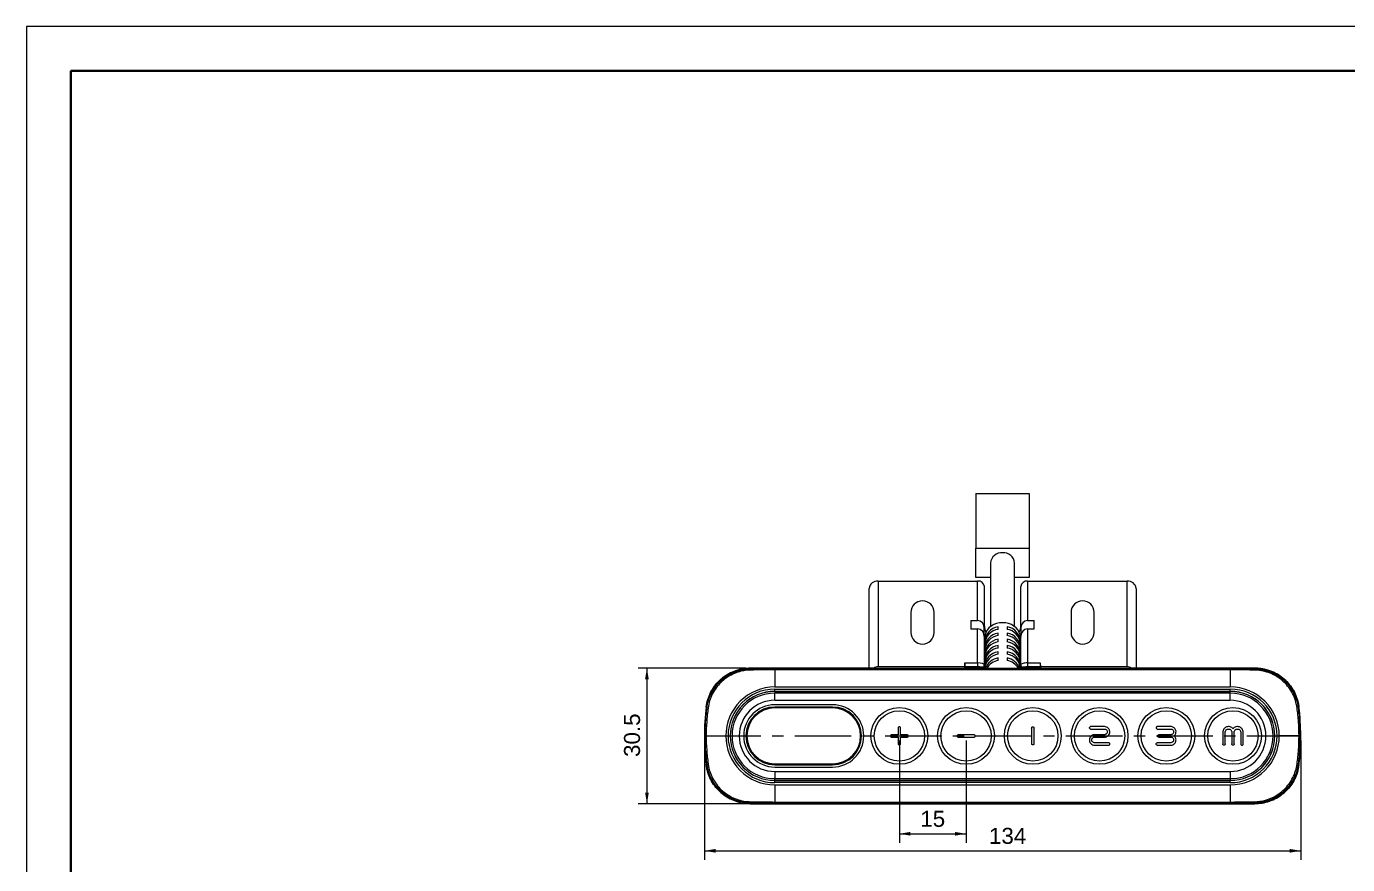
# Model space of a CAD drawing. Header units: millimetres. Extents: x -297 to 297, y -210 to 210.
# Drawn here: x -297 to 0, y 21.5 to 210 of the extents above; entities that cross this region are included whole.
import ezdxf

# ---------------------------------------------------------------- set-up
doc = ezdxf.new("R2010")
doc.units = ezdxf.units.MM
doc.linetypes.add('CENTERX2', pattern=[20.32, 12.7, -2.54, 2.54, -2.54])
doc.layers.get('0').update_dxf_attribs({"lineweight": 20})
doc.layers.add('粗实线层', color=7, linetype='Continuous', lineweight=35)
doc.layers.add('细实线层', color=7, linetype='Continuous', lineweight=18)
doc.styles.add('标准', font='')
doc.styles.get('标准').set_extended_font_data('arial')
doc.dimstyles.new('标准$0', dxfattribs={"dimscale": 1.5, "dimtxt": 2.4, "dimasz": 2.5, "dimexe": 2, "dimexo": 1, "dimgap": 1.5, "dimtad": 1, "dimdec": 1, "dimdsep": 46, "dimtxsty": '标准', "dimcen": 2.5, "dimdle": 5, "dimclre": 256, "dimclrt": 7, "dimadec": 0, "dimazin": 0, "dimtfac": 0.714286, "dimtdec": 1, "dimtmove": 0, "dimatfit": 3, "dimfxl": 0, "dimtolj": 1, "dimarcsym": 0})

# ---------------------------------------------------------------- blocks, each defined once
blk = doc.blocks.new('*X4')
at = {"linetype": 'Continuous'}
for points in [[(-144.58, 24.61), (-142.08, 25.03), (-142.08, 24.2)], [(-10.51, 24.61), (-13.01, 25.03), (-13.01, 24.2)]]:
    blk.add_hatch(color=0, dxfattribs=at).paths.add_polyline_path(points, flags=0)
for p, q in [((-144.58, 49.45), (-144.58, 22.61)), ((-10.51, 49.45), (-10.51, 22.61))]:
    blk.add_line(p, q, dxfattribs=at)
at = {"color": 0, "linetype": 'Continuous'}
blk.add_line((-144.58, 24.61), (-10.51, 24.61), dxfattribs=at)
at = {"color": 7, "insert": (-76.42, 27.95), "char_height": 3.6, "width": 15.1957, "attachment_point": 5, "style": '标准'}
blk.add_mtext('134', dxfattribs=at)
blk = doc.blocks.new('*X6')
at = {"linetype": 'Continuous'}
for points in [[(-157.51, 65.69), (-157.09, 63.19), (-157.92, 63.19)], [(-157.51, 35.21), (-157.09, 37.71), (-157.92, 37.71)]]:
    blk.add_hatch(color=0, dxfattribs=at).paths.add_polyline_path(points, flags=0)
for p, q in [((-135.27, 65.69), (-159.51, 65.69)), ((-135.27, 35.21), (-159.51, 35.21))]:
    blk.add_line(p, q, dxfattribs=at)
at = {"color": 0, "linetype": 'Continuous'}
blk.add_line((-157.51, 65.69), (-157.51, 35.21), dxfattribs=at)
at = {"color": 7, "insert": (-160.84, 50.61), "char_height": 3.6, "width": 18.7463, "attachment_point": 5, "rotation": 90, "style": '标准'}
blk.add_mtext('30.5', dxfattribs=at)
blk = doc.blocks.new('*X7')
at = {"linetype": 'Continuous'}
for points in [[(-100.76, 28.44), (-98.26, 28.86), (-98.26, 28.02)], [(-85.76, 28.44), (-88.26, 28.86), (-88.26, 28.02)]]:
    blk.add_hatch(color=0, dxfattribs=at).paths.add_polyline_path(points, flags=0)
for p, q in [((-100.76, 49.45), (-100.76, 26.44)), ((-85.76, 49.45), (-85.76, 26.44))]:
    blk.add_line(p, q, dxfattribs=at)
at = {"color": 0, "linetype": 'Continuous'}
blk.add_line((-100.76, 28.44), (-85.76, 28.44), dxfattribs=at)
at = {"color": 7, "insert": (-93.26, 31.78), "char_height": 3.6, "width": 9.6915, "attachment_point": 5, "style": '标准'}
blk.add_mtext('15', dxfattribs=at)
blk = doc.blocks.new('$CAXA_FRAME_13B17AC1$')
at = {"layer": '粗实线层'}
for p, q in [((-287, 200), (-287, -200)), ((287, 200), (-287, 200))]:
    blk.add_line(p, q, dxfattribs=at)
at = {"layer": '细实线层'}
for p, q in [((297, 210), (-297, 210)), ((-297, 210), (-297, -210))]:
    blk.add_line(p, q, dxfattribs=at)

msp = doc.modelspace()

# ---------------------------------------------------------------- linework, layer by layer
at = {"color": 7, "linetype": 'Continuous', "lineweight": 15}
for p, q in [((-83.56, 104.99), (-83.56, 92.69)), ((-83.56, 104.99), (-71.56, 104.99)), ((-71.56, 104.99), (-71.56, 92.69)), ((-83.56, 92.69), (-71.56, 92.69)), ((-83.56, 86.05), (-83.56, 92.69)), ((-71.56, 92.69), (-71.56, 86.05)), ((-80.26, 89.37), (-80.26, 75.04)), ((-74.86, 75.04), (-74.86, 89.37)), ((-107.56, 65.69), (-107.56, 83.62)), ((-105.56, 85.28), (-105.56, 65.98)), ((-105.56, 85.28), (-83.16, 85.28)), ((-80.26, 86.05), (-83.56, 86.05)), ((-83.16, 76.4), (-83.16, 85.28)), ((-81.66, 84.04), (-81.66, 74.71)), ((-71.56, 86.05), (-74.86, 86.05)), ((-73.46, 74.71), (-73.46, 84.04)), ((-71.96, 85.28), (-71.96, 76.4)), ((-71.96, 85.28), (-49.56, 85.28)), ((-49.56, 65.98), (-49.56, 85.28)), ((-47.56, 83.62), (-47.56, 65.69)), ((-98.16, 78.21), (-98.16, 73.71)), ((-92.96, 73.71), (-92.96, 78.21)), ((-62.16, 78.21), (-62.16, 73.71)), ((-56.96, 73.71), (-56.96, 78.21)), ((-84.66, 76.4), (-83.16, 76.4)), ((-84.66, 76.4), (-84.66, 74.5)), ((-84.66, 74.5), (-83.16, 74.5)), ((-83.16, 66.87), (-83.16, 74.5)), ((-81.66, 72.81), (-81.66, 74.71)), ((-78.56, 74.41), (-78.56, 74.97)), ((-76.56, 74.97), (-76.56, 74.41)), ((-73.46, 74.71), (-73.46, 72.81)), ((-71.96, 76.4), (-70.46, 76.4)), ((-71.96, 74.5), (-70.46, 74.5)), ((-71.96, 74.5), (-71.96, 66.87)), ((-70.46, 74.5), (-70.46, 76.4)), ((-81.66, 72.81), (-81.66, 66.42)), ((-81.56, 72.59), (-81.56, 71.76)), ((-78.56, 73.01), (-78.56, 73.57)), ((-78.56, 71.61), (-78.56, 72.17)), ((-76.56, 73.57), (-76.56, 73.01)), ((-76.56, 72.17), (-76.56, 71.61)), ((-73.56, 71.76), (-73.56, 72.59)), ((-73.46, 66.42), (-73.46, 72.81)), ((-81.56, 71.2), (-81.56, 70.36)), ((-81.56, 69.8), (-81.56, 68.96)), ((-81.56, 68.4), (-81.56, 67.56)), ((-78.56, 70.21), (-78.56, 70.77)), ((-78.56, 68.82), (-78.56, 69.37)), ((-76.56, 70.77), (-76.56, 70.21)), ((-76.56, 69.37), (-76.56, 68.82)), ((-73.56, 70.36), (-73.56, 71.2)), ((-73.56, 68.96), (-73.56, 69.8)), ((-73.56, 67.56), (-73.56, 68.4)), ((-106.5, 65.69), (-134.27, 65.69)), ((-134.26, 65.68), (-83.96, 65.68)), ((-134.11, 65.51), (-128.75, 65.51)), ((-128.75, 65.51), (-26.37, 65.51)), ((-86.05, 65.98), (-105.56, 65.98)), ((-86.05, 65.98), (-86.04, 66.87)), ((-86.05, 65.68), (-86.05, 65.98)), ((-86.04, 66.87), (-83.16, 66.87)), ((-85.99, 65.79), (-86.04, 65.95)), ((-83.16, 65.95), (-86.04, 65.95)), ((-85.99, 65.68), (-85.99, 65.79)), ((-85.99, 65.79), (-85.99, 65.68)), ((-85.99, 65.78), (-82.16, 65.78)), ((-83.96, 65.68), (-71.16, 65.68)), ((-83.16, 66.87), (-83.16, 65.95)), ((-83.16, 65.78), (-83.16, 65.68)), ((-82.16, 65.78), (-82.16, 65.92)), ((-81.96, 65.78), (-82.16, 65.78)), ((-81.66, 66.42), (-81.66, 66.24)), ((-81.66, 65.68), (-81.66, 66.24)), ((-81.56, 67), (-81.56, 66.16)), ((-78.56, 67.42), (-78.56, 67.98)), ((-76.56, 67.98), (-76.56, 67.42)), ((-73.56, 66.16), (-73.56, 67)), ((-73.46, 66.24), (-73.46, 66.42)), ((-73.46, 66.24), (-73.46, 65.68)), ((-72.96, 65.78), (-73.15, 65.78)), ((-72.96, 65.92), (-72.96, 65.78)), ((-69.12, 65.78), (-72.96, 65.78)), ((-71.96, 66.87), (-69.07, 66.87)), ((-71.96, 66.87), (-71.96, 65.95)), ((-69.07, 65.95), (-71.96, 65.95)), ((-71.96, 65.68), (-71.96, 65.78)), ((-71.16, 65.68), (-20.85, 65.68)), ((-69.12, 65.79), (-69.07, 65.95)), ((-69.12, 65.79), (-69.12, 65.68)), ((-69.12, 65.68), (-69.12, 65.79)), ((-69.07, 66.87), (-69.06, 65.98)), ((-69.06, 65.98), (-69.06, 65.68)), ((-49.56, 65.98), (-69.06, 65.98)), ((-20.84, 65.69), (-48.62, 65.69)), ((-26.37, 65.51), (-21, 65.51)), ((-128.76, 65.32), (-128.76, 61.96)), ((-26.36, 65.32), (-128.76, 65.32)), ((-26.36, 65.32), (-26.36, 61.96)), ((-128.76, 61.96), (-128.76, 61.45)), ((-128.76, 61.45), (-26.36, 61.45)), ((-128.76, 60.96), (-26.36, 60.96)), ((-26.36, 60.46), (-128.76, 60.46)), ((-128.76, 60.45), (-128.76, 60.06)), ((-128.76, 60.45), (-26.36, 60.45)), ((-26.36, 60.06), (-128.76, 60.06)), ((-128.76, 58.45), (-128.76, 60.06)), ((-26.36, 61.96), (-26.36, 61.45)), ((-26.36, 60.06), (-26.36, 60.45)), ((-26.36, 58.45), (-26.36, 60.06)), ((-144.03, 56.75), (-144.18, 56.96)), ((-128.76, 58.45), (-26.36, 58.45)), ((-115.76, 57.45), (-128.76, 57.45)), ((-128.76, 56.93), (-128.76, 56.95)), ((-115.76, 56.95), (-128.76, 56.95)), ((-128.76, 56.93), (-128.76, 56.73)), ((-128.76, 56.93), (-115.76, 56.93)), ((-115.76, 56.73), (-128.76, 56.73)), ((-115.76, 56.93), (-115.76, 56.95)), ((-115.76, 56.93), (-115.76, 56.73)), ((-10.94, 56.96), (-11.08, 56.75)), ((-101.03, 50.72), (-102.51, 50.72)), ((-101.03, 52.21), (-101.03, 50.72)), ((-100.49, 50.72), (-100.49, 52.21)), ((-99, 50.72), (-100.49, 50.72)), ((-84, 50.72), (-87.51, 50.72)), ((-71.03, 52.21), (-71.03, 48.7)), ((-70.49, 48.7), (-70.49, 52.21)), ((-54.64, 52.54), (-57.78, 52.54)), ((-57.78, 52), (-54.64, 52)), ((-54.64, 50.72), (-56.87, 50.72)), ((-39.74, 52.54), (-42.78, 52.54)), ((-42.78, 52), (-39.74, 52)), ((-39.74, 50.72), (-42.44, 50.72)), ((-28.05, 51.26), (-28.05, 48.63)), ((-27.51, 48.63), (-27.51, 51.26)), ((-26.03, 51.26), (-26.03, 48.63)), ((-25.49, 48.63), (-25.49, 51.26)), ((-24, 51.26), (-24, 48.63)), ((-23.46, 48.63), (-23.46, 51.26)), ((-144.2, 50.45), (-139.76, 50.45)), ((-102.51, 50.18), (-101.03, 50.18)), ((-101.03, 50.18), (-101.03, 48.7)), ((-100.49, 50.18), (-99, 50.18)), ((-100.49, 48.7), (-100.49, 50.18)), ((-87.51, 50.18), (-84, 50.18)), ((-56.87, 50.18), (-54.64, 50.18)), ((-53.73, 48.9), (-56.87, 48.9)), ((-56.87, 48.36), (-53.73, 48.36)), ((-39.74, 48.9), (-42.78, 48.9)), ((-42.78, 48.36), (-39.74, 48.36)), ((-42.44, 50.18), (-39.74, 50.18)), ((-10.92, 50.45), (-15.36, 50.45)), ((-144.18, 43.94), (-144.03, 44.15)), ((-128.76, 44.17), (-128.76, 43.97)), ((-128.76, 44.17), (-115.76, 44.17)), ((-115.76, 43.97), (-128.76, 43.97)), ((-128.76, 43.97), (-128.76, 43.95)), ((-128.76, 43.95), (-115.76, 43.95)), ((-128.76, 43.45), (-115.76, 43.45)), ((-128.76, 42.45), (-128.76, 40.84)), ((-128.76, 42.45), (-26.36, 42.45)), ((-115.76, 44.17), (-115.76, 43.97)), ((-115.76, 43.97), (-115.76, 43.95)), ((-26.36, 42.45), (-26.36, 40.84)), ((-11.08, 44.15), (-10.94, 43.94)), ((-128.76, 40.45), (-128.76, 40.84)), ((-128.76, 40.84), (-26.36, 40.84)), ((-26.36, 40.45), (-128.76, 40.45)), ((-128.76, 39.94), (-128.76, 40.44)), ((-128.76, 40.44), (-26.36, 40.44)), ((-26.36, 39.94), (-128.76, 39.94)), ((-128.76, 39.45), (-26.36, 39.45)), ((-128.76, 39.45), (-128.76, 35.58)), ((-26.36, 40.84), (-26.36, 40.45)), ((-26.36, 39.94), (-26.36, 40.44)), ((-26.36, 39.45), (-26.36, 35.58)), ((-134.27, 35.21), (-20.84, 35.21)), ((-20.85, 35.22), (-134.26, 35.22)), ((-128.75, 35.39), (-134.11, 35.39)), ((-128.76, 35.58), (-26.36, 35.58)), ((-26.36, 35.39), (-128.75, 35.39)), ((-21, 35.39), (-26.36, 35.39))]:
    msp.add_line(p, q, dxfattribs=at)
at = {"color": 7, "linetype": 'CENTERX2', "lineweight": 0}
msp.add_line((-144.59, 50.45), (-10.51, 50.45), dxfattribs=at)
at = {"color": 7, "linetype": 'Continuous', "lineweight": 15}
for points in [[(-73.56, 72.59), (-73.62, 73.17), (-73.8, 73.73), (-74.09, 74.25), (-74.49, 74.73), (-74.99, 75.13), (-75.56, 75.47), (-76.19, 75.71), (-76.86, 75.86), (-77.56, 75.91), (-78.25, 75.86), (-78.92, 75.71), (-79.56, 75.47), (-80.13, 75.13), (-80.62, 74.73), (-81.02, 74.25), (-81.32, 73.73), (-81.5, 73.17), (-81.56, 72.59)], [(-134.26, 65.68), (-134.2, 65.62), (-134.11, 65.51)], [(-21, 65.51), (-20.91, 65.62), (-20.85, 65.68)], [(-128.76, 60.46), (-128.76, 60.47), (-128.76, 60.49), (-128.76, 60.54), (-128.76, 60.6), (-128.76, 60.68), (-128.76, 60.77), (-128.76, 60.86), (-128.76, 60.96)], [(-26.36, 60.46), (-26.36, 60.47), (-26.36, 60.49), (-26.36, 60.54), (-26.36, 60.6), (-26.36, 60.68), (-26.36, 60.77), (-26.36, 60.86), (-26.36, 60.96)], [(-134.11, 35.39), (-134.2, 35.28), (-134.26, 35.22)], [(-20.85, 35.22), (-20.91, 35.28), (-21, 35.39)]]:
    msp.add_lwpolyline(points, dxfattribs=at)
for centre, radius in [((-100.76, 50.45), 6.39), ((-85.76, 50.45), 6.39), ((-70.76, 50.45), 6.39), ((-55.76, 50.45), 6.39), ((-40.76, 50.45), 6.39), ((-25.76, 50.45), 6.39), ((-100.76, 50.45), 5.66), ((-85.76, 50.45), 5.66), ((-70.76, 50.45), 5.66), ((-55.76, 50.45), 5.66), ((-40.76, 50.45), 5.66), ((-25.76, 50.45), 5.66)]:
    msp.add_circle(centre, radius, dxfattribs=at)
for centre, radius, start, end in [((-77.79, 89.14), 2.48, 84.583, 174.737), ((-77.32, 89.14), 2.48, 5.263, 95.417), ((-105.71, 83.43), 1.85, 85.1605, 174.1596), ((-83.04, 83.9), 1.39, 5.8406, 94.8395), ((-72.07, 83.9), 1.39, 85.1605, 174.1594), ((-49.4, 83.43), 1.85, 5.8404, 94.8395), ((-95.56, 78.21), 2.6, 0, 180), ((-59.56, 78.21), 2.6, 0, 180), ((-78.72, 75.18), 2.93, 180.2884, 208.7271), ((-78.09, 70.96), 3.48, 97.7737, 176.115), ((-78.11, 71.56), 3.43, 97.4885, 181.4236), ((-77, 71.56), 3.43, 358.5764, 82.5115), ((-77.03, 70.96), 3.48, 3.885, 82.2263), ((-76.39, 75.18), 2.93, 331.2729, 359.7116), ((-95.56, 73.71), 2.6, 180, 0), ((-78.09, 69.56), 3.48, 97.7737, 176.115), ((-78.09, 68.16), 3.48, 97.7737, 176.115), ((-78.11, 70.16), 3.43, 97.4885, 181.4236), ((-78.11, 68.77), 3.43, 97.4885, 181.4236), ((-77, 70.16), 3.43, 358.5764, 82.5115), ((-77.03, 69.56), 3.48, 3.885, 82.2263), ((-77, 68.77), 3.43, 358.5764, 82.5115), ((-77.03, 68.16), 3.48, 3.885, 82.2263), ((-59.56, 73.71), 2.6, 180, 0), ((-78.09, 66.77), 3.48, 97.7737, 176.115), ((-78.08, 65.36), 3.49, 97.8573, 174.6119), ((-78.11, 67.37), 3.43, 97.4885, 181.4236), ((-78.11, 65.97), 3.43, 97.4885, 181.4236), ((-77, 67.37), 3.43, 358.5764, 82.5115), ((-77.03, 66.77), 3.48, 3.885, 82.2263), ((-77, 65.97), 3.43, 358.5764, 82.5115), ((-77.03, 65.36), 3.49, 5.3881, 82.1427), ((-126.54, 65.29), 7.58, 178.3406, 180.2656), ((-82.16, 66.42), 0.5, 269.9958, 359.9956), ((-77.93, 64.29), 3.74, 99.6798, 158.0663), ((-77.85, 63.58), 3.9, 100.4202, 147.3411), ((-77.19, 64.29), 3.74, 21.9337, 80.3202), ((-77.26, 63.58), 3.9, 32.6589, 79.5798), ((-72.96, 66.42), 0.5, 180.0044, 270.0042), ((-28.57, 65.29), 7.58, 359.7344, 1.6594), ((-128.76, 50.45), 11, 89.9993, 180.0007), ((-128.76, 50.45), 10.51, 90.0039, 270), ((-128.76, 50.45), 10.01, 90.0039, 270), ((-128.76, 50.45), 10, 90, 270), ((-128.76, 50.45), 9.61, 90, 270), ((-26.36, 50.45), 11, 359.9993, 90.0007), ((-26.36, 50.45), 10.51, 270, 89.9959), ((-26.36, 50.45), 10.01, 270, 89.9957), ((-26.36, 50.45), 10, 270, 90), ((-26.36, 50.45), 9.61, 270, 90), ((-93.36, 50.45), 51.24, 172.6873, 187.3127), ((-93.36, 50.45), 51.23, 172.7001, 187.2999), ((-145.07, 46.52), 10.28, 82.696, 84.1935), ((-128.76, 50.45), 8, 90, 270), ((-128.76, 50.45), 7, 90, 270), ((-128.76, 50.45), 6.5, 90, 270), ((-128.76, 50.45), 6.48, 90, 270), ((-128.76, 50.45), 6.28, 90, 270), ((-115.76, 50.45), 7, 270, 90), ((-115.76, 50.45), 6.5, 270, 90), ((-115.76, 50.45), 6.48, 270, 90), ((-115.76, 50.45), 6.28, 270, 90), ((-26.36, 50.45), 8, 270, 90), ((-10.04, 46.52), 10.28, 95.8065, 97.304), ((-61.76, 50.45), 51.23, 352.7001, 7.2999), ((-61.76, 50.45), 51.24, 352.6873, 7.3127), ((-128.76, 50.45), 11, 179.9993, 270.0007), ((-26.36, 50.45), 11, 269.9993, 0.0007), ((-145.07, 54.38), 10.28, 275.8065, 277.304), ((-10.04, 54.38), 10.28, 262.696, 264.1935), ((-126.54, 35.61), 7.58, 179.7344, 181.6594), ((-28.57, 35.61), 7.58, 358.3406, 0.2656)]:
    msp.add_arc(centre, radius, start, end, dxfattribs=at)
for centre, major_axis, ratio, start_param, end_param in [((-83.16, 74.71), (0, 1.69), 0.887811, 4.712389, 6.283185), ((-83.16, 72.81), (0, 1.69), 0.887811, 4.712389, 6.283185), ((-71.96, 74.71), (0, 1.69), 0.887811, 0, 1.570796), ((-71.96, 72.81), (0, 1.69), 0.887811, 0, 1.570796), ((-105.56, 63.57), (0, 2.41), 0.829038, 0, 0.489918), ((-86.04, 66.45), (0, 0.5), 0.005236, 0.593412, 3.124139), ((-85.49, 65.79), (0.5, 0), 0.017583, 3.146867, 3.244214), ((-83.16, 66.42), (1.5, 0), 0.296631, 0, 1.570796), ((-83.16, 65.92), (1, 0), 0.030427, 0, 1.570796), ((-82.16, 66.24), (0, 0.501), 0.998013, 3.537138, 4.712389), ((-71.96, 66.42), (1.5, 0), 0.296631, 1.570796, 3.141593), ((-72.96, 66.24), (0, 0.501), 0.998013, 1.570796, 2.746047), ((-71.96, 65.92), (1, 0), 0.030427, 1.570796, 3.141593), ((-69.62, 65.79), (0.5, 0), 0.017583, 6.180563, 6.277911), ((-69.07, 66.45), (0, 0.5), 0.005236, 3.159046, 5.689773), ((-49.56, 63.57), (0, 2.41), 0.829038, 5.793267, 6.283185)]:
    msp.add_ellipse(centre, major_axis=major_axis, ratio=ratio, start_param=start_param, end_param=end_param, dxfattribs=at)
for points, knots in [([(-144.18, 56.97), (-144.08, 57.53), (-143.89, 58.63), (-143.24, 60.2), (-142.36, 61.65), (-141.25, 62.92), (-139.94, 63.99), (-138.47, 64.83), (-136.88, 65.39), (-135.46, 65.66), (-134.58, 65.69), (-134.27, 65.69)], [0, 0, 0, 0, 490.138253, 980.273798, 1470.425641, 1960.577655, 2450.467979, 2940.359681, 3430.189599, 3920.020715, 4192.816782, 4192.816782, 4192.816782, 4192.816782]), ([(-134.26, 65.68), (-134.82, 65.66), (-135.95, 65.6), (-137.59, 65.16), (-139.13, 64.47), (-140.54, 63.53), (-141.76, 62.37), (-142.78, 61.01), (-143.55, 59.51), (-143.99, 58.13), (-144.13, 57.27), (-144.18, 56.96)], [0, 0, 0, 0, 489.87867, 979.754751, 1469.646389, 1959.537718, 2449.169718, 2938.800707, 3428.370805, 3917.942649, 4191.243143, 4191.243143, 4191.243143, 4191.243143]), ([(-144.03, 56.75), (-143.93, 57.31), (-143.74, 58.41), (-143.1, 59.99), (-142.23, 61.43), (-141.12, 62.71), (-139.83, 63.78), (-138.37, 64.61), (-136.89, 65.16), (-135.46, 65.46), (-134.56, 65.49), (-134.11, 65.51)], [0, 0, 0, 0, 487.930901, 975.858647, 1463.834276, 1951.807324, 2432.332899, 2919.787005, 3407.243481, 3796.851878, 4186.460894, 4186.460894, 4186.460894, 4186.460894]), ([(-128.76, 65.32), (-128.76, 65.35), (-128.75, 65.4), (-128.75, 65.46), (-128.75, 65.5), (-128.75, 65.51), (-128.75, 65.51)], [0, 0, 0, 0, 472.774293, 945.548217, 1418.322629, 1891.097775, 1891.097775, 1891.097775, 1891.097775]), ([(-26.36, 65.32), (-26.36, 65.35), (-26.36, 65.4), (-26.36, 65.46), (-26.37, 65.5), (-26.37, 65.51), (-26.37, 65.51)], [0, 0, 0, 0, 226.263714, 452.527656, 678.791565, 905.055031, 905.055031, 905.055031, 905.055031]), ([(-21, 65.51), (-20.44, 65.48), (-19.32, 65.43), (-17.68, 64.99), (-16.13, 64.3), (-14.73, 63.36), (-13.5, 62.2), (-12.49, 60.84), (-11.72, 59.34), (-11.27, 57.95), (-11.13, 57.08), (-11.08, 56.75)], [0, 0, 0, 0, 194.459255, 388.917573, 583.392612, 777.86738, 972.164593, 1166.463111, 1360.639178, 1554.816641, 1668.128125, 1668.128125, 1668.128125, 1668.128125]), ([(-10.94, 56.96), (-11.04, 57.51), (-11.24, 58.62), (-11.88, 60.19), (-12.76, 61.63), (-13.87, 62.91), (-15.18, 63.98), (-16.65, 64.81), (-18.24, 65.38), (-19.66, 65.65), (-20.54, 65.68), (-20.85, 65.68)], [0, 0, 0, 0, 188.789236, 377.577754, 566.372269, 755.166345, 943.860737, 1132.554952, 1321.225519, 1509.896452, 1615.220962, 1615.220962, 1615.220962, 1615.220962]), ([(-20.84, 65.69), (-20.28, 65.67), (-19.16, 65.61), (-17.52, 65.17), (-15.97, 64.48), (-14.57, 63.54), (-13.34, 62.38), (-12.32, 61.02), (-11.56, 59.52), (-11.11, 58.15), (-10.98, 57.28), (-10.93, 56.97)], [0, 0, 0, 0, 195.172922, 390.345206, 585.524109, 780.702076, 975.777217, 1170.851881, 1365.902284, 1560.953435, 1669.580898, 1669.580898, 1669.580898, 1669.580898]), ([(-134.11, 65.26), (-134.55, 65.24), (-135.42, 65.2), (-136.81, 64.89), (-138.25, 64.36), (-139.67, 63.54), (-140.92, 62.5), (-141.99, 61.26), (-142.85, 59.86), (-143.47, 58.34), (-143.66, 57.26), (-143.76, 56.72)], [0, 0, 0, 0, 388.28783, 776.555278, 1261.584131, 1746.599806, 2224.298733, 2709.370627, 3194.447886, 3680.051743, 4165.670822, 4165.670822, 4165.670822, 4165.670822]), ([(-128.76, 65.32), (-128.76, 65.32), (-129.09, 65.32), (-130.88, 65.3), (-132.66, 65.28), (-134.11, 65.26)], [0, 0, 0, 0, 0.016183, 271.47313, 1454.35332, 1454.35332, 1454.35332, 1454.35332]), ([(-21, 65.26), (-21.33, 65.26), (-23.12, 65.28), (-24.91, 65.3), (-26.36, 65.32)], [0, 0, 0, 0, 92.55952, 496.347095, 496.347095, 496.347095, 496.347095]), ([(-11.35, 56.72), (-11.4, 57.04), (-11.54, 57.89), (-11.98, 59.23), (-12.73, 60.69), (-13.72, 62.01), (-14.9, 63.14), (-16.27, 64.06), (-17.77, 64.73), (-19.36, 65.16), (-20.45, 65.23), (-21, 65.26)], [0, 0, 0, 0, 108.192259, 293.374923, 478.552718, 663.700703, 848.846007, 1034.312172, 1219.780133, 1405.525475, 1591.288079, 1591.288079, 1591.288079, 1591.288079]), ([(-144.42, 50.46), (-144.4, 51.51), (-144.37, 53.61), (-144.14, 55.7), (-144.03, 56.75)], [0, 0, 0, 0, 553.975422, 1110.114864, 1110.114864, 1110.114864, 1110.114864]), ([(-143.76, 56.72), (-143.88, 55.68), (-144.11, 53.6), (-144.2, 51.5), (-144.2, 50.45), (-144.2, 50.45)], [0, 0, 0, 0, 555.074868, 1112.243437, 1112.254048, 1112.254048, 1112.254048, 1112.254048]), ([(-10.92, 50.45), (-10.92, 50.45), (-10.92, 51.5), (-11, 53.59), (-11.23, 55.68), (-11.35, 56.72)], [0, 0, 0, 0, 0.003577, 187.086057, 374.916723, 374.916723, 374.916723, 374.916723]), ([(-11.08, 56.75), (-10.97, 55.71), (-10.74, 53.62), (-10.71, 51.51), (-10.7, 50.46)], [0, 0, 0, 0, 187.33126, 375.382277, 375.382277, 375.382277, 375.382277]), ([(-102.51, 50.72), (-102.58, 50.72), (-102.65, 50.69), (-102.75, 50.59), (-102.78, 50.52), (-102.78, 50.38), (-102.75, 50.31), (-102.65, 50.21), (-102.58, 50.18), (-102.51, 50.18)], [0, 0, 0, 0, 373.898805, 373.898805, 747.797611, 747.797611, 1121.696416, 1121.696416, 1495.595221, 1495.595221, 1495.595221, 1495.595221]), ([(-100.49, 52.21), (-100.49, 52.28), (-100.52, 52.35), (-100.61, 52.45), (-100.69, 52.48), (-100.83, 52.48), (-100.9, 52.45), (-101, 52.35), (-101.03, 52.28), (-101.03, 52.21)], [0, 0, 0, 0, 372.652641, 372.652641, 745.305283, 745.305283, 1117.957924, 1117.957924, 1490.610566, 1490.610566, 1490.610566, 1490.610566]), ([(-99, 50.18), (-98.93, 50.18), (-98.86, 50.21), (-98.76, 50.31), (-98.73, 50.38), (-98.73, 50.52), (-98.76, 50.59), (-98.86, 50.69), (-98.93, 50.72), (-99, 50.72)], [0, 0, 0, 0, 363.486067, 363.486067, 726.972133, 726.972133, 1090.4582, 1090.4582, 1453.944267, 1453.944267, 1453.944267, 1453.944267]), ([(-87.51, 50.72), (-87.58, 50.72), (-87.65, 50.69), (-87.75, 50.59), (-87.78, 50.52), (-87.78, 50.38), (-87.75, 50.31), (-87.65, 50.21), (-87.58, 50.18), (-87.51, 50.18)], [0, 0, 0, 0, 334.843472, 334.843472, 669.686944, 669.686944, 1004.530415, 1004.530415, 1339.373887, 1339.373887, 1339.373887, 1339.373887]), ([(-84, 50.18), (-83.93, 50.18), (-83.86, 50.21), (-83.76, 50.31), (-83.73, 50.38), (-83.73, 50.52), (-83.76, 50.59), (-83.86, 50.69), (-83.93, 50.72), (-84, 50.72)], [0, 0, 0, 0, 324.583635, 324.583635, 649.167271, 649.167271, 973.750906, 973.750906, 1298.334542, 1298.334542, 1298.334542, 1298.334542]), ([(-71.03, 52.21), (-71.03, 52.28), (-71, 52.35), (-70.9, 52.45), (-70.83, 52.48), (-70.76, 52.48)], [0, 0, 0, 0, 333.904742, 333.904742, 667.809485, 667.809485, 667.809485, 667.809485]), ([(-70.76, 52.48), (-70.69, 52.48), (-70.61, 52.45), (-70.52, 52.35), (-70.49, 52.28), (-70.49, 52.21)], [0, 0, 0, 0, 332.999604, 332.999604, 665.999209, 665.999209, 665.999209, 665.999209]), ([(-58.05, 52.27), (-58.05, 52.34), (-58.02, 52.41), (-57.92, 52.51), (-57.85, 52.54), (-57.78, 52.54)], [0, 0, 0, 0, 297.907951, 297.907951, 595.815902, 595.815902, 595.815902, 595.815902]), ([(-57.78, 52), (-57.85, 52), (-57.92, 52.03), (-58.02, 52.13), (-58.05, 52.2), (-58.05, 52.27)], [0, 0, 0, 0, 297.057547, 297.057547, 594.115094, 594.115094, 594.115094, 594.115094]), ([(-56.87, 50.72), (-56.95, 50.72), (-57.02, 50.71), (-57.18, 50.68), (-57.25, 50.66), (-57.39, 50.6), (-57.46, 50.57), (-57.59, 50.48), (-57.65, 50.43), (-57.81, 50.27), (-57.9, 50.14), (-58.02, 49.85), (-58.05, 49.7), (-58.05, 49.47), (-58.04, 49.39), (-58.01, 49.24), (-57.99, 49.16), (-57.93, 49.02), (-57.9, 48.95), (-57.81, 48.82), (-57.76, 48.76), (-57.6, 48.6), (-57.47, 48.51), (-57.18, 48.39), (-57.03, 48.36), (-56.87, 48.36)], [0, 0, 0, 0, 177.493099, 177.493099, 354.986198, 354.986198, 532.479297, 532.479297, 709.972396, 709.972396, 1064.958594, 1064.958594, 1419.944792, 1419.944792, 1597.437891, 1597.437891, 1774.93099, 1774.93099, 1952.424089, 1952.424089, 2129.917188, 2129.917188, 2484.903385, 2484.903385, 2839.889583, 2839.889583, 2839.889583, 2839.889583]), ([(-54.64, 50.18), (-54.56, 50.18), (-54.49, 50.19), (-54.34, 50.22), (-54.26, 50.24), (-54.12, 50.3), (-54.05, 50.34), (-53.92, 50.42), (-53.86, 50.47), (-53.7, 50.63), (-53.61, 50.76), (-53.49, 51.05), (-53.46, 51.2), (-53.46, 51.43), (-53.47, 51.51), (-53.5, 51.66), (-53.52, 51.74), (-53.58, 51.88), (-53.62, 51.95), (-53.7, 52.08), (-53.75, 52.14), (-53.92, 52.31), (-54.05, 52.39), (-54.33, 52.51), (-54.49, 52.54), (-54.64, 52.54)], [0, 0, 0, 0, 172.598976, 172.598976, 345.197953, 345.197953, 517.796929, 517.796929, 690.395906, 690.395906, 1035.593859, 1035.593859, 1380.791812, 1380.791812, 1553.390788, 1553.390788, 1725.989765, 1725.989765, 1898.588741, 1898.588741, 2071.187718, 2071.187718, 2416.385671, 2416.385671, 2761.583624, 2761.583624, 2761.583624, 2761.583624]), ([(-54.64, 52), (-54.56, 52), (-54.47, 51.99), (-54.32, 51.92), (-54.25, 51.87), (-54.13, 51.75), (-54.08, 51.68), (-54.02, 51.53), (-54, 51.44), (-54, 51.28), (-54.02, 51.19), (-54.08, 51.04), (-54.13, 50.97), (-54.31, 50.79), (-54.47, 50.72), (-54.64, 50.72)], [0, 0, 0, 0, 206.339411, 206.339411, 412.678821, 412.678821, 619.018232, 619.018232, 825.357642, 825.357642, 1031.697053, 1031.697053, 1238.036463, 1238.036463, 1650.715284, 1650.715284, 1650.715284, 1650.715284]), ([(-42.78, 52.54), (-42.85, 52.54), (-42.92, 52.51), (-43.02, 52.41), (-43.05, 52.34), (-43.05, 52.27)], [0, 0, 0, 0, 257.869388, 257.869388, 515.738776, 515.738776, 515.738776, 515.738776]), ([(-43.05, 52.27), (-43.05, 52.2), (-43.02, 52.13), (-42.92, 52.03), (-42.85, 52), (-42.78, 52)], [0, 0, 0, 0, 256.85492, 256.85492, 513.70984, 513.70984, 513.70984, 513.70984]), ([(-42.71, 50.45), (-42.71, 50.52), (-42.68, 50.59), (-42.58, 50.69), (-42.51, 50.72), (-42.44, 50.72)], [0, 0, 0, 0, 251.811861, 251.811861, 503.623723, 503.623723, 503.623723, 503.623723]), ([(-38.85, 50.58), (-38.78, 50.67), (-38.72, 50.76), (-38.62, 50.97), (-38.59, 51.08), (-38.54, 51.41), (-38.57, 51.64), (-38.71, 51.95), (-38.77, 52.05), (-38.92, 52.22), (-39.01, 52.29), (-39.2, 52.41), (-39.3, 52.46), (-39.52, 52.53), (-39.63, 52.54), (-39.74, 52.54)], [0, 0, 0, 0, 176.789444, 176.789444, 353.578888, 353.578888, 707.157775, 707.157775, 883.947219, 883.947219, 1060.736663, 1060.736663, 1237.526107, 1237.526107, 1414.315551, 1414.315551, 1414.315551, 1414.315551]), ([(-39.74, 52), (-39.66, 52), (-39.58, 51.99), (-39.42, 51.92), (-39.35, 51.87), (-39.23, 51.75), (-39.18, 51.68), (-39.12, 51.53), (-39.1, 51.44), (-39.1, 51.28), (-39.12, 51.19), (-39.18, 51.04), (-39.23, 50.97), (-39.35, 50.85), (-39.42, 50.8), (-39.58, 50.74), (-39.66, 50.72), (-39.74, 50.72)], [0, 0, 0, 0, 204.315116, 204.315116, 408.630232, 408.630232, 612.945348, 612.945348, 817.260464, 817.260464, 1021.575581, 1021.575581, 1225.890697, 1225.890697, 1430.205813, 1430.205813, 1634.520929, 1634.520929, 1634.520929, 1634.520929]), ([(-38.85, 50.32), (-38.89, 50.35), (-38.91, 50.4), (-38.91, 50.5), (-38.89, 50.55), (-38.85, 50.58)], [0, 0, 0, 0, 241.657967, 241.657967, 483.315935, 483.315935, 483.315935, 483.315935]), ([(-25.76, 52.05), (-25.84, 52.15), (-25.93, 52.24), (-26.15, 52.39), (-26.27, 52.45), (-26.53, 52.53), (-26.66, 52.54), (-26.92, 52.54), (-27.06, 52.52), (-27.31, 52.43), (-27.43, 52.37), (-27.64, 52.21), (-27.73, 52.12), (-27.89, 51.9), (-27.95, 51.78), (-28.03, 51.53), (-28.05, 51.39), (-28.05, 51.26)], [0, 0, 0, 0, 181.155244, 181.155244, 362.310489, 362.310489, 543.465733, 543.465733, 724.620978, 724.620978, 905.776222, 905.776222, 1086.931466, 1086.931466, 1268.086711, 1268.086711, 1449.241955, 1449.241955, 1449.241955, 1449.241955]), ([(-27.51, 51.26), (-27.51, 51.36), (-27.49, 51.45), (-27.42, 51.64), (-27.36, 51.72), (-27.22, 51.86), (-27.14, 51.91), (-26.96, 51.98), (-26.86, 52), (-26.67, 52), (-26.57, 51.98), (-26.39, 51.91), (-26.31, 51.85), (-26.17, 51.72), (-26.12, 51.63), (-26.05, 51.45), (-26.03, 51.36), (-26.03, 51.26)], [0, 0, 0, 0, 179.626487, 179.626487, 359.252973, 359.252973, 538.87946, 538.87946, 718.505946, 718.505946, 898.132433, 898.132433, 1077.758919, 1077.758919, 1257.385406, 1257.385406, 1437.011892, 1437.011892, 1437.011892, 1437.011892]), ([(-23.46, 51.26), (-23.46, 51.39), (-23.48, 51.52), (-23.56, 51.78), (-23.62, 51.9), (-23.78, 52.11), (-23.87, 52.21), (-24.09, 52.37), (-24.2, 52.43), (-24.46, 52.52), (-24.59, 52.54), (-24.85, 52.55), (-24.99, 52.53), (-25.24, 52.45), (-25.36, 52.39), (-25.58, 52.24), (-25.67, 52.15), (-25.76, 52.05)], [0, 0, 0, 0, 175.456013, 175.456013, 350.912026, 350.912026, 526.368039, 526.368039, 701.824052, 701.824052, 877.280065, 877.280065, 1052.736077, 1052.736077, 1228.19209, 1228.19209, 1403.648103, 1403.648103, 1403.648103, 1403.648103]), ([(-25.49, 51.26), (-25.49, 51.36), (-25.47, 51.45), (-25.39, 51.63), (-25.34, 51.72), (-25.2, 51.85), (-25.12, 51.91), (-24.94, 51.98), (-24.84, 52), (-24.65, 52), (-24.55, 51.98), (-24.37, 51.91), (-24.29, 51.86), (-24.08, 51.65), (-24, 51.46), (-24, 51.26)], [0, 0, 0, 0, 152.235571, 152.235571, 304.471143, 304.471143, 456.706714, 456.706714, 608.942285, 608.942285, 761.177857, 761.177857, 913.413428, 913.413428, 1217.884571, 1217.884571, 1217.884571, 1217.884571]), ([(-144.03, 44.15), (-144.14, 45.19), (-144.37, 47.29), (-144.4, 49.4), (-144.42, 50.46)], [0, 0, 0, 0, 540.448758, 1082.981966, 1082.981966, 1082.981966, 1082.981966]), ([(-144.2, 50.45), (-144.23, 50.45), (-144.29, 50.45), (-144.36, 50.45), (-144.41, 50.45), (-144.41, 50.46), (-144.42, 50.46)], [0, 0, 0, 0, 484.136643, 968.261461, 1452.383711, 1936.513707, 1936.513707, 1936.513707, 1936.513707]), ([(-144.2, 50.45), (-144.2, 50.45), (-144.2, 49.4), (-144.11, 47.31), (-143.88, 45.22), (-143.76, 44.18)], [0, 0, 0, 0, 0.010352, 541.463684, 1085.082412, 1085.082412, 1085.082412, 1085.082412]), ([(-101.03, 48.7), (-101.03, 48.62), (-101, 48.55), (-100.9, 48.46), (-100.83, 48.43), (-100.69, 48.43), (-100.62, 48.45), (-100.51, 48.56), (-100.49, 48.62), (-100.49, 48.7)], [0, 0, 0, 0, 364.759415, 364.759415, 729.51883, 729.51883, 1094.278244, 1094.278244, 1459.037659, 1459.037659, 1459.037659, 1459.037659]), ([(-70.76, 48.43), (-70.83, 48.43), (-70.9, 48.46), (-71, 48.55), (-71.03, 48.63), (-71.03, 48.7)], [0, 0, 0, 0, 324.234466, 324.234466, 648.468932, 648.468932, 648.468932, 648.468932]), ([(-70.49, 48.7), (-70.49, 48.63), (-70.52, 48.55), (-70.61, 48.46), (-70.69, 48.43), (-70.76, 48.43)], [0, 0, 0, 0, 323.318912, 323.318912, 646.637825, 646.637825, 646.637825, 646.637825]), ([(-56.87, 48.9), (-56.95, 48.9), (-57.04, 48.91), (-57.19, 48.98), (-57.26, 49.03), (-57.38, 49.15), (-57.43, 49.22), (-57.5, 49.37), (-57.51, 49.46), (-57.51, 49.62), (-57.49, 49.71), (-57.43, 49.86), (-57.38, 49.93), (-57.2, 50.11), (-57.04, 50.18), (-56.87, 50.18)], [0, 0, 0, 0, 208.354341, 208.354341, 416.708683, 416.708683, 625.063024, 625.063024, 833.417365, 833.417365, 1041.771707, 1041.771707, 1250.126048, 1250.126048, 1666.834731, 1666.834731, 1666.834731, 1666.834731]), ([(-53.46, 48.63), (-53.46, 48.7), (-53.49, 48.77), (-53.59, 48.87), (-53.66, 48.9), (-53.73, 48.9)], [0, 0, 0, 0, 276.252703, 276.252703, 552.505405, 552.505405, 552.505405, 552.505405]), ([(-53.73, 48.36), (-53.65, 48.36), (-53.58, 48.39), (-53.49, 48.49), (-53.46, 48.56), (-53.46, 48.63)], [0, 0, 0, 0, 275.288658, 275.288658, 550.577317, 550.577317, 550.577317, 550.577317]), ([(-43.05, 48.63), (-43.05, 48.7), (-43.02, 48.77), (-42.92, 48.87), (-42.85, 48.9), (-42.78, 48.9)], [0, 0, 0, 0, 247.663487, 247.663487, 495.326973, 495.326973, 495.326973, 495.326973]), ([(-42.78, 48.36), (-42.85, 48.36), (-42.92, 48.39), (-43.02, 48.49), (-43.05, 48.56), (-43.05, 48.63)], [0, 0, 0, 0, 246.780568, 246.780568, 493.561135, 493.561135, 493.561135, 493.561135]), ([(-42.44, 50.18), (-42.51, 50.18), (-42.58, 50.21), (-42.68, 50.31), (-42.71, 50.38), (-42.71, 50.45)], [0, 0, 0, 0, 250.921508, 250.921508, 501.843016, 501.843016, 501.843016, 501.843016]), ([(-39.74, 48.36), (-39.63, 48.36), (-39.52, 48.37), (-39.3, 48.44), (-39.2, 48.49), (-39.01, 48.61), (-38.92, 48.68), (-38.78, 48.85), (-38.71, 48.95), (-38.62, 49.16), (-38.59, 49.27), (-38.56, 49.49), (-38.56, 49.6), (-38.59, 49.83), (-38.62, 49.93), (-38.72, 50.14), (-38.78, 50.23), (-38.85, 50.32)], [0, 0, 0, 0, 197.697181, 197.697181, 395.394361, 395.394361, 593.091542, 593.091542, 790.788723, 790.788723, 988.485903, 988.485903, 1186.183084, 1186.183084, 1383.880265, 1383.880265, 1581.577446, 1581.577446, 1581.577446, 1581.577446]), ([(-39.74, 50.18), (-39.66, 50.18), (-39.58, 50.16), (-39.42, 50.1), (-39.35, 50.05), (-39.23, 49.93), (-39.18, 49.86), (-39.12, 49.71), (-39.1, 49.63), (-39.1, 49.46), (-39.12, 49.37), (-39.18, 49.22), (-39.23, 49.15), (-39.41, 48.97), (-39.57, 48.9), (-39.74, 48.9)], [0, 0, 0, 0, 173.804558, 173.804558, 347.609117, 347.609117, 521.413675, 521.413675, 695.218234, 695.218234, 869.022792, 869.022792, 1042.827351, 1042.827351, 1390.436468, 1390.436468, 1390.436468, 1390.436468]), ([(-27.78, 48.36), (-27.85, 48.36), (-27.92, 48.39), (-28.02, 48.49), (-28.05, 48.56), (-28.05, 48.63)], [0, 0, 0, 0, 208.716832, 208.716832, 417.433664, 417.433664, 417.433664, 417.433664]), ([(-27.51, 48.63), (-27.51, 48.56), (-27.54, 48.49), (-27.64, 48.39), (-27.71, 48.36), (-27.78, 48.36)], [0, 0, 0, 0, 207.937953, 207.937953, 415.875905, 415.875905, 415.875905, 415.875905]), ([(-25.76, 48.36), (-25.83, 48.36), (-25.9, 48.39), (-26, 48.49), (-26.03, 48.56), (-26.03, 48.63)], [0, 0, 0, 0, 203.862983, 203.862983, 407.725967, 407.725967, 407.725967, 407.725967]), ([(-25.49, 48.63), (-25.49, 48.56), (-25.52, 48.49), (-25.61, 48.39), (-25.69, 48.36), (-25.76, 48.36)], [0, 0, 0, 0, 203.093545, 203.093545, 406.187089, 406.187089, 406.187089, 406.187089]), ([(-24, 48.63), (-24, 48.56), (-23.97, 48.49), (-23.87, 48.39), (-23.8, 48.36), (-23.73, 48.36)], [0, 0, 0, 0, 199.059645, 199.059645, 398.119291, 398.119291, 398.119291, 398.119291]), ([(-23.73, 48.36), (-23.66, 48.36), (-23.59, 48.39), (-23.49, 48.49), (-23.46, 48.56), (-23.46, 48.63)], [0, 0, 0, 0, 198.216096, 198.216096, 396.432193, 396.432193, 396.432193, 396.432193]), ([(-11.35, 44.18), (-11.23, 45.22), (-11, 47.3), (-10.92, 49.4), (-10.92, 50.45), (-10.92, 50.45)], [0, 0, 0, 0, 167.774624, 336.182081, 336.185289, 336.185289, 336.185289, 336.185289]), ([(-10.7, 50.46), (-10.71, 49.4), (-10.74, 47.3), (-10.97, 45.2), (-11.08, 44.15)], [0, 0, 0, 0, 168.185543, 337.030657, 337.030657, 337.030657, 337.030657]), ([(-10.7, 50.46), (-10.7, 50.46), (-10.71, 50.45), (-10.75, 50.45), (-10.82, 50.45), (-10.89, 50.45), (-10.92, 50.45)], [0, 0, 0, 0, 156.596521, 313.190536, 469.785383, 626.384054, 626.384054, 626.384054, 626.384054]), ([(-144.18, 43.94), (-144.08, 43.39), (-143.88, 42.28), (-143.24, 40.71), (-142.35, 39.27), (-141.24, 37.99), (-139.93, 36.92), (-138.46, 36.09), (-136.87, 35.52), (-135.45, 35.25), (-134.58, 35.23), (-134.26, 35.22)], [0, 0, 0, 0, 449.532571, 899.063432, 1348.608572, 1798.152667, 2247.459403, 2696.765717, 3146.01572, 3595.266594, 3846.058424, 3846.058424, 3846.058424, 3846.058424]), ([(-134.27, 35.21), (-134.83, 35.23), (-135.96, 35.29), (-137.6, 35.73), (-139.14, 36.42), (-140.55, 37.36), (-141.77, 38.52), (-142.79, 39.88), (-143.55, 41.38), (-144, 42.76), (-144.14, 43.62), (-144.18, 43.93)], [0, 0, 0, 0, 442.430706, 884.859967, 1327.304232, 1769.746376, 2211.955426, 2654.163395, 3096.316369, 3538.471038, 3784.714855, 3784.714855, 3784.714855, 3784.714855]), ([(-134.11, 35.39), (-134.67, 35.42), (-135.8, 35.47), (-137.44, 35.91), (-138.98, 36.6), (-140.39, 37.54), (-141.61, 38.71), (-142.63, 40.06), (-143.39, 41.56), (-143.84, 42.95), (-143.98, 43.82), (-144.03, 44.15)], [0, 0, 0, 0, 441.076121, 882.15012, 1323.262044, 1764.373351, 2205.081928, 2645.793464, 3086.227253, 3526.66421, 3783.679438, 3783.679438, 3783.679438, 3783.679438]), ([(-143.76, 44.18), (-143.71, 43.86), (-143.57, 43.01), (-143.13, 41.67), (-142.38, 40.21), (-141.4, 38.9), (-140.21, 37.76), (-138.84, 36.85), (-137.35, 36.17), (-135.75, 35.74), (-134.66, 35.67), (-134.11, 35.64)], [0, 0, 0, 0, 261.829103, 709.97772, 1158.114552, 1606.179243, 2054.237446, 2503.072145, 2951.91119, 3401.421507, 3850.973597, 3850.973597, 3850.973597, 3850.973597]), ([(-21, 35.64), (-20.56, 35.66), (-19.69, 35.71), (-18.3, 36.01), (-16.86, 36.54), (-15.45, 37.36), (-14.19, 38.4), (-13.12, 39.64), (-12.27, 41.04), (-11.64, 42.56), (-11.45, 43.64), (-11.35, 44.18)], [0, 0, 0, 0, 103.807353, 207.609257, 337.279975, 466.947169, 594.658257, 724.340481, 854.02414, 983.848582, 1113.677094, 1113.677094, 1113.677094, 1113.677094]), ([(-11.08, 44.15), (-11.18, 43.59), (-11.38, 42.49), (-12.01, 40.91), (-12.89, 39.47), (-13.99, 38.19), (-15.29, 37.12), (-16.75, 36.29), (-18.22, 35.74), (-19.66, 35.44), (-20.55, 35.41), (-21, 35.39)], [0, 0, 0, 0, 131.315899, 262.63095, 393.958886, 525.286129, 654.609047, 785.796628, 916.984846, 1021.8394, 1126.69412, 1126.69412, 1126.69412, 1126.69412]), ([(-20.85, 35.22), (-20.29, 35.24), (-19.16, 35.3), (-17.53, 35.74), (-15.98, 36.43), (-14.58, 37.37), (-13.35, 38.54), (-12.33, 39.89), (-11.57, 41.39), (-11.12, 42.77), (-10.99, 43.63), (-10.94, 43.94)], [0, 0, 0, 0, 129.139017, 258.277351, 387.419786, 516.56214, 645.636131, 774.709856, 903.767528, 1032.825662, 1104.871577, 1104.871577, 1104.871577, 1104.871577]), ([(-10.93, 43.93), (-11.03, 43.37), (-11.23, 42.27), (-11.87, 40.7), (-12.75, 39.25), (-13.86, 37.98), (-15.17, 36.91), (-16.65, 36.08), (-18.24, 35.51), (-19.66, 35.24), (-20.53, 35.21), (-20.84, 35.21)], [0, 0, 0, 0, 130.941966, 261.883208, 392.828805, 523.774447, 654.650178, 785.526277, 916.38587, 1047.245783, 1120.124105, 1120.124105, 1120.124105, 1120.124105]), ([(-134.11, 35.64), (-133.78, 35.64), (-131.99, 35.62), (-130.21, 35.6), (-128.76, 35.58), (-128.76, 35.58)], [0, 0, 0, 0, 244.440456, 1309.608366, 1309.622939, 1309.622939, 1309.622939, 1309.622939]), ([(-26.36, 35.58), (-26.36, 35.58), (-26.02, 35.58), (-24.24, 35.6), (-22.45, 35.62), (-21, 35.64)], [0, 0, 0, 0, 0.004927, 82.650922, 442.782838, 442.782838, 442.782838, 442.782838]), ([(-128.75, 35.39), (-128.75, 35.39), (-128.75, 35.4), (-128.75, 35.44), (-128.75, 35.5), (-128.76, 35.55), (-128.76, 35.58)], [0, 0, 0, 0, 413.863369, 827.726095, 1241.588393, 1655.451016, 1655.451016, 1655.451016, 1655.451016]), ([(-26.36, 35.39), (-26.36, 35.39), (-26.36, 35.4), (-26.36, 35.44), (-26.36, 35.5), (-26.36, 35.55), (-26.36, 35.58)], [0, 0, 0, 0, 148.302783, 296.605857, 444.908952, 593.211898, 593.211898, 593.211898, 593.211898])]:
    msp.add_open_spline(points, degree=3, knots=knots, dxfattribs=at)

# ---------------------------------------------------------------- block references
at = {"layer": '粗实线层'}
msp.add_blockref('$CAXA_FRAME_13B17AC1$', (0, 0), dxfattribs=at)

# ---------------------------------------------------------------- dimensions: what is measured, and where the dimension line sits
dim = msp.add_linear_dim(base=(-157.51, 35.21), p1=(-134.27, 65.69), p2=(-134.27, 35.21), angle=270, dimstyle='标准$0', override={"dimscale": 1, "dimtxt": 3.6, "dimsah": 1, "dimtzin": 0})
dim.commit()
dim.dimension.update_dxf_attribs({"geometry": '*X6', "text_midpoint": (-160.84, 50.61), "dimtype": 160})
dim = msp.add_linear_dim(base=(-10.51, 24.61), p1=(-144.58, 50.45), p2=(-10.51, 50.45), text='134', dimstyle='标准$0', override={"dimscale": 1, "dimtxt": 3.6, "dimsah": 1, "dimtzin": 0})
dim.commit()
dim.dimension.update_dxf_attribs({"geometry": '*X4', "text_midpoint": (-76.42, 27.95), "dimtype": 160})
dim = msp.add_linear_dim(base=(-85.76, 28.44), p1=(-100.76, 50.45), p2=(-85.76, 50.45), dimstyle='标准$0', override={"dimscale": 1, "dimtxt": 3.6, "dimsah": 1, "dimtzin": 0})
dim.commit()
dim.dimension.update_dxf_attribs({"geometry": '*X7', "text_midpoint": (-93.26, 31.78)})

doc.saveas('drawing.dxf')
